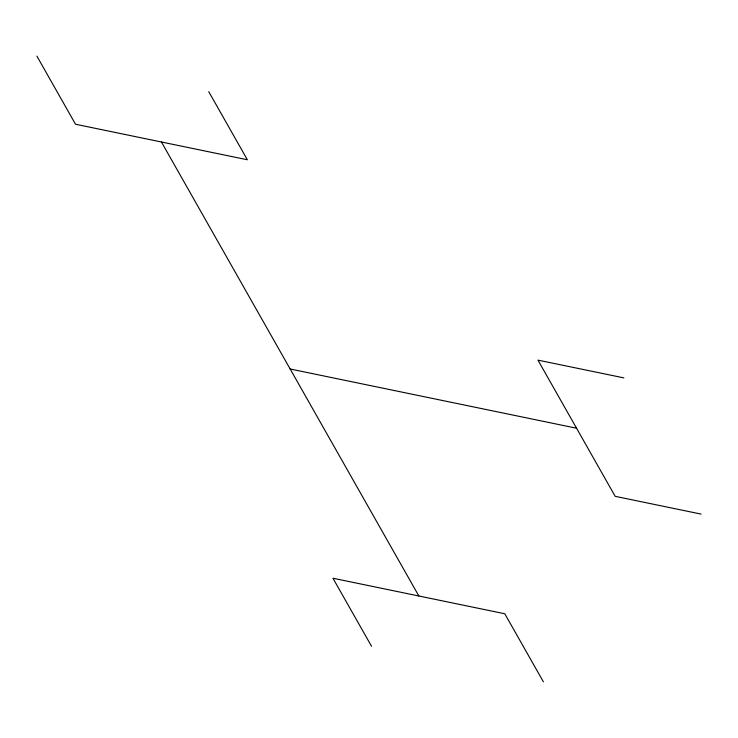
<?xml version="1.0" encoding="UTF-8"?>
<svg xmlns="http://www.w3.org/2000/svg" width="738" height="738" viewBox="0 0 738 738"><rect width="100%" height="100%" fill="white"/><g stroke="black" fill="none" stroke-linecap="round" stroke-linejoin="round"><path stroke-width="1.11" d="M623.868 377.884L537.947 360.126L615.178 496.323L701.1 514.091M290.154 369L576.562 428.224M208.743 91.669L247.359 159.768L75.516 124.233L36.9 56.134M543.408 681.866L504.792 613.767L332.949 578.232L371.565 646.331M161.438 142L418.87 596"/></g></svg>
